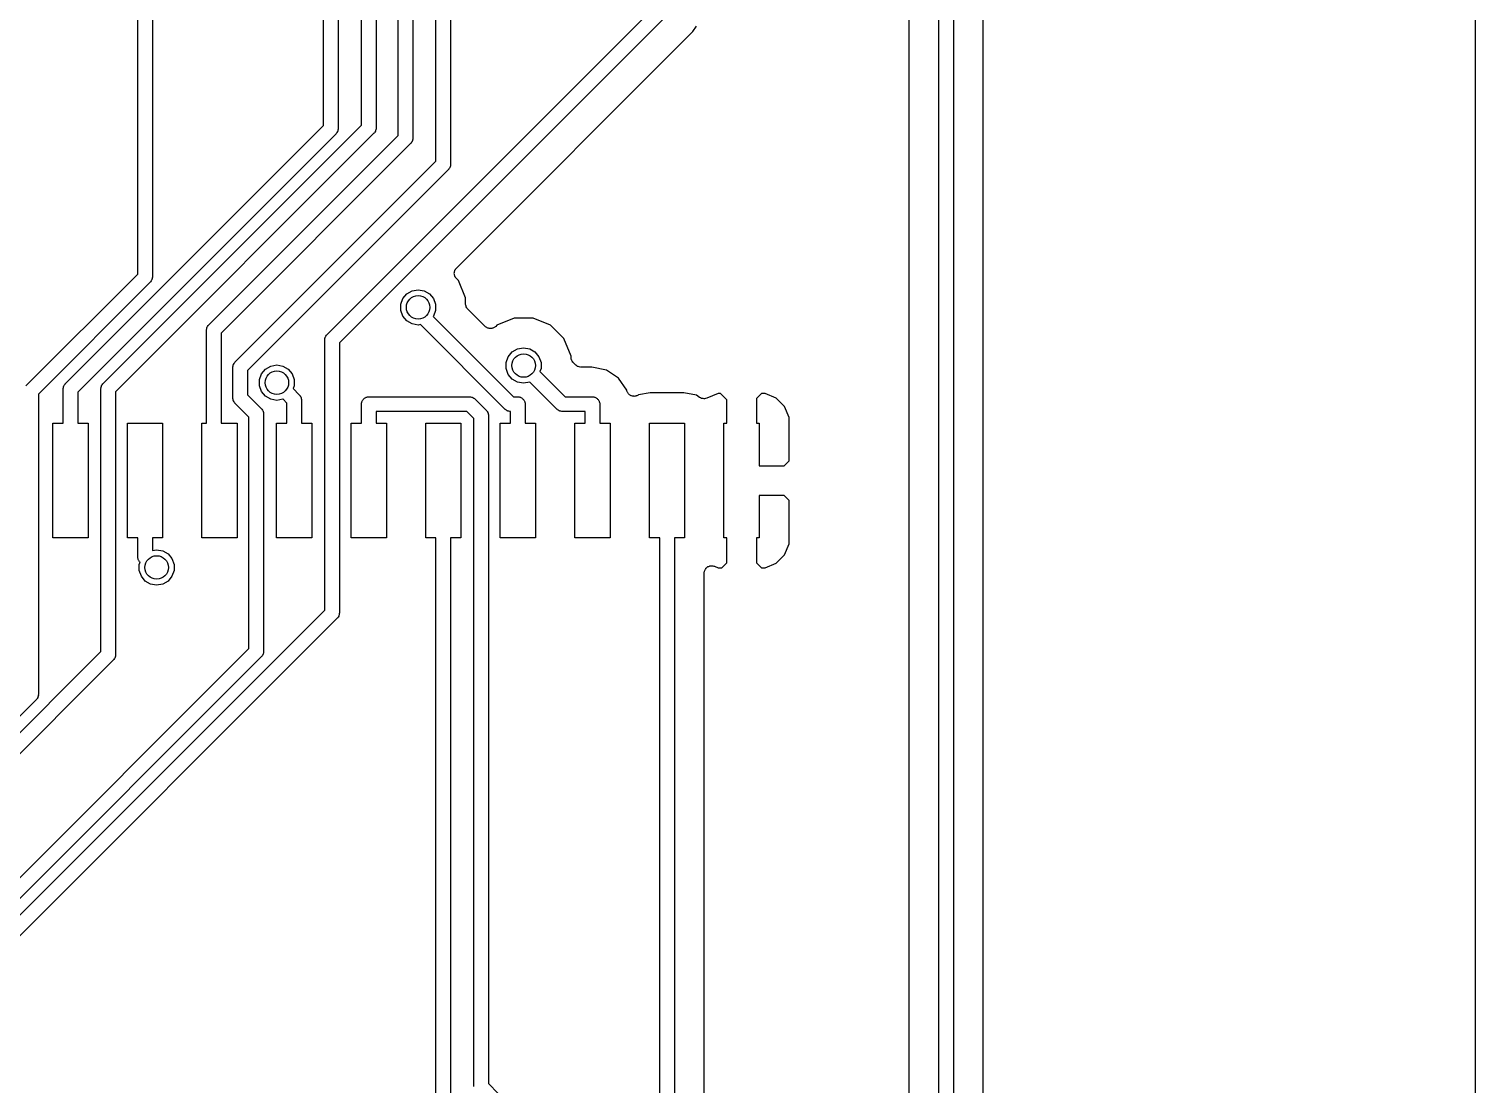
# Model space of a CAD drawing. Extents: x 116.4 to 213.4, y -134.3 to -53.5.
# Drawn here: x 188.78 to 213.41, y -89.14 to -71.18 of the extents above; entities that cross this region are included whole.
import ezdxf

# ---------------------------------------------------------------- set-up
doc = ezdxf.new("R2010")
doc.units = 0
doc.header["$MEASUREMENT"] = 0
doc.layers.add('BLACK', color=7, linetype='CONTINUOUS')

msp = doc.modelspace()

# ---------------------------------------------------------------- linework, layer by layer
at = {"layer": 'Black'}
for p, q in [((204.272, -109.334), (204.272, -57.7108)), ((204.522, -57.7626), (204.522, -109.386)), ((195.064, -72.9911), (195.064, -61.9625)), ((195.314, -61.9107), (195.314, -73.0429)), ((193.794, -72.823), (193.794, -65.6695)), ((203.764, -66.5438), (203.764, -109.071)), ((213.405, -67.3102), (213.405, -127.415)), ((205.03, -109.373), (205.03, -67.8714)), ((194.044, -68.0103), (194.044, -72.8748)), ((194.439, -72.8153), (194.439, -70.443)), ((194.689, -70.443), (194.689, -72.8671)), ((195.709, -73.4306), (195.709, -70.443)), ((195.959, -70.443), (195.959, -73.4824)), ((190.629, -75.3515), (190.629, -70.7683)), ((190.879, -70.7683), (190.879, -75.4033)), ((193.85, -76.3852), (199.519, -70.7165)), ((199.732, -70.8567), (194.064, -76.5254)), ((200.083, -71.2247), (200.144, -71.1325)), ((196.058, -75.2493), (200.083, -71.2247)), ((189.396, -77.2218), (193.794, -72.823)), ((190.04, -77.2141), (194.439, -72.8153)), ((194.044, -72.8857), (194.04, -72.9015)), ((194.044, -72.8748), (194.043, -72.8802)), ((194.043, -72.8802), (194.044, -72.8857)), ((194.684, -72.8938), (194.681, -72.9099)), ((194.689, -72.878), (194.684, -72.8938)), ((194.689, -72.8671), (194.688, -72.8725)), ((194.688, -72.8725), (194.689, -72.878)), ((194.008, -72.9632), (189.609, -77.362)), ((194.652, -72.9555), (190.254, -77.3543)), ((191.836, -76.2199), (195.064, -72.9911)), ((195.278, -73.1313), (192.049, -76.3601)), ((194.011, -72.9587), (194.008, -72.9632)), ((194.015, -72.9551), (194.011, -72.9587)), ((194.023, -72.941), (194.015, -72.9551)), ((194.033, -72.9276), (194.023, -72.941)), ((194.034, -72.9223), (194.033, -72.9276)), ((194.037, -72.9176), (194.034, -72.9223)), ((194.04, -72.9015), (194.037, -72.9176)), ((194.656, -72.951), (194.652, -72.9555)), ((194.66, -72.9474), (194.656, -72.951)), ((194.668, -72.9333), (194.66, -72.9474)), ((194.677, -72.9199), (194.668, -72.9333)), ((194.679, -72.9146), (194.677, -72.9199)), ((194.681, -72.9099), (194.679, -72.9146)), ((195.281, -73.1268), (195.278, -73.1313)), ((195.285, -73.1232), (195.281, -73.1268)), ((195.293, -73.1091), (195.285, -73.1232)), ((195.303, -73.0957), (195.293, -73.1091)), ((195.304, -73.0904), (195.303, -73.0957)), ((195.307, -73.0857), (195.304, -73.0904)), ((195.31, -73.0696), (195.307, -73.0857)), ((195.314, -73.0538), (195.31, -73.0696)), ((195.314, -73.0429), (195.313, -73.0483)), ((195.313, -73.0483), (195.314, -73.0538)), ((192.286, -76.8537), (195.709, -73.4306)), ((195.922, -73.5708), (192.499, -76.9939)), ((195.926, -73.5663), (195.922, -73.5708)), ((195.93, -73.5627), (195.926, -73.5663)), ((195.938, -73.5486), (195.93, -73.5627)), ((195.947, -73.5352), (195.938, -73.5486)), ((195.949, -73.5299), (195.947, -73.5352)), ((195.951, -73.5252), (195.949, -73.5299)), ((195.954, -73.5091), (195.951, -73.5252)), ((195.959, -73.4933), (195.954, -73.5091)), ((195.959, -73.4824), (195.958, -73.4878)), ((195.958, -73.4878), (195.959, -73.4933)), ((188.725, -77.2559), (190.629, -75.3515)), ((196.021, -75.3281), (196.024, -75.3173)), ((196.022, -75.3391), (196.021, -75.3281)), ((196.021, -75.3501), (196.022, -75.3391)), ((196.024, -75.3609), (196.021, -75.3501)), ((196.024, -75.3173), (196.025, -75.3062)), ((196.025, -75.372), (196.024, -75.3609)), ((196.025, -75.3062), (196.03, -75.2961)), ((196.03, -75.2961), (196.033, -75.2855)), ((196.033, -75.2855), (196.039, -75.2763)), ((196.039, -75.2763), (196.044, -75.2662)), ((196.044, -75.2662), (196.052, -75.2584)), ((196.052, -75.2584), (196.058, -75.2493)), ((190.842, -75.4917), (188.938, -77.3961)), ((190.846, -75.4872), (190.842, -75.4917)), ((190.85, -75.4836), (190.846, -75.4872)), ((190.858, -75.4695), (190.85, -75.4836)), ((190.867, -75.4561), (190.858, -75.4695)), ((190.869, -75.4508), (190.867, -75.4561)), ((190.871, -75.4461), (190.869, -75.4508)), ((190.874, -75.43), (190.871, -75.4461)), ((190.879, -75.4142), (190.874, -75.43)), ((190.879, -75.4033), (190.878, -75.4087)), ((190.878, -75.4087), (190.879, -75.4142)), ((196.03, -75.382), (196.025, -75.372)), ((196.033, -75.3927), (196.03, -75.382)), ((196.039, -75.4019), (196.033, -75.3927)), ((196.044, -75.412), (196.039, -75.4019)), ((196.052, -75.4198), (196.044, -75.412)), ((196.058, -75.4289), (196.052, -75.4198)), ((196.091, -75.4616), (196.058, -75.4289)), ((196.214, -75.7587), (196.091, -75.4616)), ((195.109, -75.8664), (195.145, -75.7681)), ((195.145, -75.7681), (195.212, -75.688)), ((195.212, -75.688), (195.302, -75.6357)), ((195.302, -75.6357), (195.405, -75.6176)), ((195.405, -75.6176), (195.508, -75.6357)), ((195.508, -75.6357), (195.599, -75.688)), ((195.599, -75.688), (195.666, -75.7681)), ((195.666, -75.7681), (195.702, -75.8664)), ((196.213, -75.857), (196.214, -75.7587)), ((195.109, -75.971), (195.109, -75.8664)), ((195.145, -76.0693), (195.109, -75.971)), ((195.212, -76.1494), (195.145, -76.0693)), ((195.666, -76.0693), (195.661, -76.0756)), ((195.661, -76.0756), (197.028, -77.4427)), ((195.702, -75.971), (195.666, -76.0693)), ((195.702, -75.8664), (195.702, -75.971)), ((196.214, -75.8626), (196.213, -75.857)), ((196.214, -75.8682), (196.214, -75.8626)), ((196.218, -75.8842), (196.214, -75.8682)), ((196.221, -75.9005), (196.218, -75.8842)), ((196.224, -75.9054), (196.221, -75.9005)), ((196.225, -75.9108), (196.224, -75.9054)), ((196.235, -75.9244), (196.225, -75.9108)), ((196.243, -75.9387), (196.235, -75.9244)), ((196.247, -75.9423), (196.243, -75.9387)), ((196.251, -75.947), (196.247, -75.9423)), ((196.546, -76.2423), (196.251, -75.947)), ((191.799, -76.2974), (191.804, -76.2816)), ((191.8, -76.3029), (191.799, -76.2974)), ((191.799, -76.3083), (191.8, -76.3029)), ((191.799, -77.893), (191.799, -76.3083)), ((191.804, -76.2816), (191.807, -76.2655)), ((191.807, -76.2655), (191.809, -76.2608)), ((191.809, -76.2608), (191.811, -76.2555)), ((191.811, -76.2555), (191.82, -76.2421)), ((191.82, -76.2421), (191.828, -76.228)), ((191.828, -76.228), (191.832, -76.2244)), ((191.832, -76.2244), (191.836, -76.2199)), ((195.302, -76.2017), (195.212, -76.1494)), ((195.405, -76.2198), (195.302, -76.2017)), ((195.445, -76.2129), (195.405, -76.2198)), ((196.888, -77.6561), (195.445, -76.2129)), ((196.555, -76.2486), (196.546, -76.2423)), ((196.563, -76.2565), (196.555, -76.2486)), ((196.573, -76.2612), (196.563, -76.2565)), ((196.582, -76.2676), (196.573, -76.2612)), ((196.593, -76.2705), (196.582, -76.2676)), ((196.603, -76.2751), (196.593, -76.2705)), ((196.614, -76.2761), (196.603, -76.2751)), ((196.625, -76.279), (196.614, -76.2761)), ((196.636, -76.278), (196.625, -76.279)), ((196.647, -76.279), (196.636, -76.278)), ((196.658, -76.2761), (196.647, -76.279)), ((196.669, -76.2752), (196.658, -76.2761)), ((196.679, -76.2705), (196.669, -76.2752)), ((196.689, -76.2676), (196.679, -76.2705)), ((196.699, -76.2612), (196.689, -76.2676)), ((196.709, -76.2565), (196.699, -76.2612)), ((196.716, -76.2487), (196.709, -76.2565)), ((196.726, -76.2424), (196.716, -76.2487)), ((196.745, -76.2234), (196.726, -76.2424)), ((197.042, -76.1007), (196.745, -76.2234)), ((197.363, -76.1009), (197.042, -76.1007)), ((197.66, -76.2242), (197.363, -76.1009)), ((197.887, -76.4517), (197.66, -76.2242)), ((192.049, -76.3601), (192.049, -77.893)), ((193.814, -76.4627), (193.818, -76.4469)), ((193.815, -76.4682), (193.814, -76.4627)), ((193.814, -76.4736), (193.815, -76.4682)), ((193.814, -81.0724), (193.814, -76.4736)), ((193.818, -76.4469), (193.821, -76.4308)), ((193.821, -76.4308), (193.824, -76.4261)), ((193.824, -76.4261), (193.825, -76.4208)), ((193.825, -76.4208), (193.835, -76.4074)), ((193.835, -76.4074), (193.843, -76.3933)), ((193.843, -76.3933), (193.847, -76.3897)), ((193.847, -76.3897), (193.85, -76.3852)), ((194.064, -76.5254), (194.064, -81.1242)), ((198.01, -76.7488), (197.887, -76.4517)), ((196.905, -76.8565), (196.941, -76.7582)), ((196.941, -76.7582), (197.008, -76.6781)), ((197.008, -76.6781), (197.099, -76.6258)), ((197.099, -76.6258), (197.202, -76.6077)), ((197.202, -76.6077), (197.305, -76.6258)), ((197.305, -76.6258), (197.395, -76.6781)), ((197.395, -76.6781), (197.462, -76.7582)), ((197.462, -76.7582), (197.498, -76.8565)), ((198.01, -76.769), (198.01, -76.7488)), ((198.011, -76.7746), (198.01, -76.769)), ((198.01, -76.7802), (198.011, -76.7746)), ((198.014, -76.7962), (198.01, -76.7802)), ((198.017, -76.8125), (198.014, -76.7962)), ((198.02, -76.8173), (198.017, -76.8125)), ((198.022, -76.8228), (198.02, -76.8173)), ((198.031, -76.8363), (198.022, -76.8228)), ((198.039, -76.8507), (198.031, -76.8363)), ((192.249, -76.9421), (192.25, -76.9367)), ((192.249, -77.4601), (192.249, -76.9421)), ((192.25, -76.9312), (192.254, -76.9154)), ((192.25, -76.9367), (192.25, -76.9312)), ((192.254, -76.9154), (192.257, -76.8993)), ((192.257, -76.8993), (192.26, -76.8946)), ((192.26, -76.8946), (192.261, -76.8893)), ((192.261, -76.8893), (192.27, -76.8759)), ((192.27, -76.8759), (192.279, -76.8618)), ((192.279, -76.8618), (192.283, -76.8582)), ((192.283, -76.8582), (192.286, -76.8537)), ((192.499, -76.9939), (192.499, -77.4083)), ((192.703, -77.1488), (192.739, -77.0505)), ((192.739, -77.0505), (192.806, -76.9704)), ((192.806, -76.9704), (192.897, -76.9181)), ((192.897, -76.9181), (193, -76.9)), ((193, -76.9), (193.103, -76.9181)), ((193.103, -76.9181), (193.193, -76.9704)), ((193.193, -76.9704), (193.26, -77.0505)), ((193.26, -77.0505), (193.296, -77.1488)), ((196.905, -76.9611), (196.905, -76.8565)), ((196.941, -77.0594), (196.905, -76.9611)), ((197.008, -77.1395), (196.941, -77.0594)), ((197.498, -76.9611), (197.48, -77.0106)), ((197.48, -77.0106), (197.912, -77.4427)), ((197.498, -76.8565), (197.498, -76.9611)), ((198.044, -76.8543), (198.039, -76.8507)), ((198.047, -76.8589), (198.044, -76.8543)), ((198.085, -76.8975), (198.047, -76.8589)), ((198.09, -76.9007), (198.085, -76.8975)), ((198.094, -76.905), (198.09, -76.9007)), ((198.108, -76.9133), (198.094, -76.905)), ((198.122, -76.9228), (198.108, -76.9133)), ((198.127, -76.9242), (198.122, -76.9228)), ((198.132, -76.927), (198.127, -76.9242)), ((198.148, -76.9299), (198.132, -76.927)), ((198.164, -76.9342), (198.148, -76.9299)), ((198.17, -76.9337), (198.164, -76.9342)), ((198.175, -76.9347), (198.17, -76.9337)), ((198.361, -76.9347), (198.175, -76.9347)), ((198.615, -76.9852), (198.361, -76.9347)), ((198.82, -77.1219), (198.615, -76.9852)), ((189.359, -77.2993), (189.364, -77.2835)), ((189.36, -77.3048), (189.359, -77.2993)), ((189.359, -77.3102), (189.36, -77.3048)), ((189.359, -77.5677), (189.359, -77.3102)), ((189.364, -77.2835), (189.367, -77.2674)), ((189.367, -77.2674), (189.369, -77.2627)), ((189.369, -77.2627), (189.371, -77.2574)), ((189.371, -77.2574), (189.38, -77.244)), ((189.38, -77.244), (189.388, -77.2299)), ((189.388, -77.2299), (189.392, -77.2263)), ((189.392, -77.2263), (189.396, -77.2218)), ((190.004, -77.2916), (190.008, -77.2758)), ((190.005, -77.2971), (190.004, -77.2916)), ((190.004, -77.3025), (190.005, -77.2971)), ((190.004, -81.7798), (190.004, -77.3025)), ((190.008, -77.2758), (190.011, -77.2597)), ((190.011, -77.2597), (190.014, -77.255)), ((190.014, -77.255), (190.015, -77.2497)), ((190.015, -77.2497), (190.025, -77.2363)), ((190.025, -77.2363), (190.033, -77.2222)), ((190.033, -77.2222), (190.037, -77.2186)), ((190.037, -77.2186), (190.04, -77.2141)), ((192.703, -77.2534), (192.703, -77.1488)), ((192.739, -77.3517), (192.703, -77.2534)), ((193.296, -77.2534), (193.278, -77.3029)), ((193.278, -77.3029), (193.382, -77.4071)), ((193.296, -77.1488), (193.296, -77.2534)), ((197.099, -77.1918), (197.008, -77.1395)), ((197.202, -77.2099), (197.099, -77.1918)), ((197.305, -77.1918), (197.202, -77.2099)), ((197.307, -77.1906), (197.305, -77.1918)), ((197.772, -77.6561), (197.307, -77.1906)), ((198.957, -77.3264), (198.82, -77.1219)), ((198.958, -77.3317), (198.957, -77.3264)), ((198.962, -77.3436), (198.958, -77.3317)), ((188.938, -77.3961), (188.938, -82.5103)), ((189.359, -77.893), (189.359, -77.5677)), ((189.609, -77.362), (189.609, -77.5677)), ((189.609, -77.5677), (189.609, -77.893)), ((190.254, -77.3543), (190.254, -81.8316)), ((192.25, -77.4655), (192.249, -77.4601)), ((192.25, -77.471), (192.25, -77.4655)), ((192.254, -77.4868), (192.25, -77.471)), ((192.257, -77.5029), (192.254, -77.4868)), ((192.26, -77.5076), (192.257, -77.5029)), ((192.261, -77.5129), (192.26, -77.5076)), ((192.27, -77.5263), (192.261, -77.5129)), ((192.279, -77.5404), (192.27, -77.5263)), ((192.283, -77.544), (192.279, -77.5404)), ((192.286, -77.5485), (192.283, -77.544)), ((192.524, -77.7869), (192.286, -77.5485)), ((192.499, -77.4083), (192.738, -77.6467)), ((192.806, -77.4318), (192.739, -77.3517)), ((192.897, -77.4841), (192.806, -77.4318)), ((193, -77.5022), (192.897, -77.4841)), ((193.103, -77.4841), (193, -77.5022)), ((193.105, -77.4829), (193.103, -77.4841)), ((193.169, -77.5473), (193.105, -77.4829)), ((193.169, -77.893), (193.169, -77.5473)), ((193.382, -77.4071), (193.386, -77.4116)), ((193.386, -77.4116), (193.39, -77.4152)), ((193.39, -77.4152), (193.398, -77.4293)), ((193.398, -77.4293), (193.407, -77.4427)), ((193.407, -77.4427), (193.409, -77.448)), ((193.409, -77.448), (193.411, -77.4527)), ((193.411, -77.4527), (193.414, -77.4688)), ((193.414, -77.4688), (193.419, -77.4846)), ((193.419, -77.4846), (193.418, -77.4901)), ((193.418, -77.4901), (193.419, -77.4955)), ((193.419, -77.4955), (193.419, -77.893)), ((194.439, -77.5677), (194.441, -77.5569)), ((194.439, -77.893), (194.439, -77.5677)), ((194.441, -77.546), (194.445, -77.5357)), ((194.441, -77.5569), (194.441, -77.546)), ((194.445, -77.5357), (194.447, -77.5249)), ((194.447, -77.5249), (194.452, -77.5155)), ((194.452, -77.5155), (194.456, -77.5052)), ((194.456, -77.5052), (194.463, -77.4968)), ((194.463, -77.4968), (194.468, -77.4874)), ((194.468, -77.4874), (194.477, -77.4803)), ((194.477, -77.4803), (194.484, -77.4719)), ((194.484, -77.4719), (194.493, -77.4665)), ((194.493, -77.4665), (194.501, -77.4594)), ((194.501, -77.4594), (194.512, -77.4557)), ((194.512, -77.4557), (194.521, -77.4502)), ((194.521, -77.4502), (194.532, -77.4483)), ((194.532, -77.4483), (194.542, -77.4446)), ((194.542, -77.4446), (194.553, -77.4446)), ((194.553, -77.4446), (194.564, -77.4427)), ((194.564, -77.4427), (196.286, -77.4427)), ((196.286, -77.4427), (196.291, -77.4437)), ((196.291, -77.4437), (196.297, -77.4432)), ((196.297, -77.4432), (196.312, -77.4474)), ((196.312, -77.4474), (196.329, -77.4502)), ((196.329, -77.4502), (196.333, -77.453)), ((196.333, -77.453), (196.339, -77.4544)), ((196.339, -77.4544), (196.352, -77.4638)), ((196.352, -77.4638), (196.366, -77.4719)), ((196.366, -77.4719), (196.37, -77.4762)), ((196.37, -77.4762), (196.374, -77.4793)), ((196.374, -77.4793), (196.567, -77.6721)), ((197.028, -77.4427), (197.104, -77.4427)), ((197.104, -77.4427), (197.115, -77.4446)), ((197.115, -77.4446), (197.126, -77.4446)), ((197.126, -77.4446), (197.136, -77.4483)), ((197.136, -77.4483), (197.147, -77.4502)), ((197.147, -77.4502), (197.156, -77.4557)), ((197.156, -77.4557), (197.166, -77.4594)), ((197.166, -77.4594), (197.175, -77.4665)), ((197.175, -77.4665), (197.184, -77.4719)), ((197.184, -77.4719), (197.191, -77.4803)), ((197.191, -77.4803), (197.2, -77.4874)), ((197.2, -77.4874), (197.205, -77.4968)), ((197.205, -77.4968), (197.212, -77.5052)), ((197.212, -77.5052), (197.216, -77.5155)), ((197.216, -77.5155), (197.221, -77.5249)), ((197.221, -77.5249), (197.223, -77.5357)), ((197.223, -77.5357), (197.227, -77.546)), ((197.227, -77.546), (197.227, -77.5569)), ((197.227, -77.5569), (197.229, -77.5677)), ((197.229, -77.5677), (197.229, -77.893)), ((197.912, -77.4427), (198.374, -77.4427)), ((198.374, -77.4427), (198.385, -77.4446)), ((198.385, -77.4446), (198.396, -77.4446)), ((198.396, -77.4446), (198.406, -77.4483)), ((198.406, -77.4483), (198.417, -77.4502)), ((198.417, -77.4502), (198.426, -77.4557)), ((198.426, -77.4557), (198.436, -77.4594)), ((198.436, -77.4594), (198.445, -77.4665)), ((198.445, -77.4665), (198.454, -77.4719)), ((198.454, -77.4719), (198.461, -77.4803)), ((198.461, -77.4803), (198.47, -77.4874)), ((198.47, -77.4874), (198.475, -77.4968)), ((198.475, -77.4968), (198.482, -77.5052)), ((198.482, -77.5052), (198.486, -77.5155)), ((198.486, -77.5155), (198.491, -77.5249)), ((198.491, -77.5249), (198.493, -77.5357)), ((198.493, -77.5357), (198.497, -77.546)), ((198.497, -77.546), (198.497, -77.5569)), ((198.497, -77.5569), (198.499, -77.5677)), ((198.499, -77.5677), (198.499, -77.893)), ((198.965, -77.3561), (198.962, -77.3436)), ((198.97, -77.364), (198.965, -77.3561)), ((198.974, -77.3728), (198.97, -77.364)), ((198.982, -77.3824), (198.974, -77.3728)), ((198.989, -77.3932), (198.982, -77.3824)), ((198.996, -77.3989), (198.989, -77.3932)), ((199.003, -77.406), (198.996, -77.3989)), ((199.014, -77.4121), (199.003, -77.406)), ((199.024, -77.4198), (199.014, -77.4121)), ((199.033, -77.4226), (199.024, -77.4198)), ((199.041, -77.4272), (199.033, -77.4226)), ((199.054, -77.4291), (199.041, -77.4272)), ((199.066, -77.4329), (199.054, -77.4291)), ((199.076, -77.4325), (199.066, -77.4329)), ((199.085, -77.4339), (199.076, -77.4325)), ((199.097, -77.4314), (199.085, -77.4339)), ((199.11, -77.4308), (199.097, -77.4314)), ((199.119, -77.4271), (199.11, -77.4308)), ((199.128, -77.4253), (199.119, -77.4271)), ((199.139, -77.4187), (199.128, -77.4253)), ((199.151, -77.4137), (199.139, -77.4187)), ((199.157, -77.4101), (199.151, -77.4137)), ((199.356, -77.3726), (199.157, -77.4101)), ((199.931, -77.3726), (199.356, -77.3726)), ((200.145, -77.4159), (199.931, -77.3726)), ((200.199, -77.4527), (200.145, -77.4159)), ((200.216, -77.4603), (200.199, -77.4527)), ((200.233, -77.4689), (200.216, -77.4603)), ((200.236, -77.4694), (200.233, -77.4689)), ((200.239, -77.4708), (200.236, -77.4694)), ((200.258, -77.4723), (200.239, -77.4708)), ((200.276, -77.4747), (200.258, -77.4723)), ((200.28, -77.4739), (200.276, -77.4747)), ((200.283, -77.4742), (200.28, -77.4739)), ((200.301, -77.4692), (200.283, -77.4742)), ((200.319, -77.4651), (200.301, -77.4692)), ((200.513, -77.385), (200.319, -77.4651)), ((200.555, -77.385), (200.513, -77.385)), ((200.66, -77.4905), (200.555, -77.385)), ((200.66, -77.893), (200.66, -77.4905)), ((201.252, -77.385), (201.168, -77.4694)), ((201.168, -77.4694), (201.168, -77.893)), ((201.315, -77.385), (201.252, -77.385)), ((201.502, -77.4623), (201.315, -77.385)), ((201.645, -77.6052), (201.502, -77.4623)), ((192.524, -81.7249), (192.524, -77.7869)), ((192.738, -77.6467), (192.741, -77.6512)), ((192.741, -77.6512), (192.745, -77.6548)), ((192.745, -77.6548), (192.753, -77.6689)), ((192.753, -77.6689), (192.763, -77.6823)), ((192.763, -77.6823), (192.764, -77.6876)), ((192.764, -77.6876), (192.767, -77.6923)), ((192.767, -77.6923), (192.77, -77.7084)), ((192.77, -77.7084), (192.774, -77.7242)), ((192.774, -77.7242), (192.773, -77.7297)), ((192.773, -77.7297), (192.774, -77.7351)), ((192.774, -77.7351), (192.774, -81.7767)), ((196.234, -77.6927), (194.689, -77.6927)), ((194.689, -77.6927), (194.689, -77.893)), ((196.354, -77.8123), (196.234, -77.6927)), ((196.354, -89.1846), (196.354, -77.8123)), ((196.567, -77.6721), (196.57, -77.6766)), ((196.57, -77.6766), (196.574, -77.6802)), ((196.574, -77.6802), (196.583, -77.6943)), ((196.583, -77.6943), (196.592, -77.7077)), ((196.592, -77.7077), (196.593, -77.713)), ((196.593, -77.713), (196.596, -77.7177)), ((196.596, -77.7177), (196.599, -77.7338)), ((196.599, -77.7338), (196.603, -77.7496)), ((196.603, -77.7496), (196.603, -77.7551)), ((196.603, -77.7551), (196.604, -77.7605)), ((196.604, -77.7605), (196.604, -89.1328)), ((196.892, -77.6592), (196.888, -77.6561)), ((196.896, -77.6635), (196.892, -77.6592)), ((196.91, -77.6716), (196.896, -77.6635)), ((196.923, -77.681), (196.91, -77.6716)), ((196.929, -77.6824), (196.923, -77.681)), ((196.933, -77.6852), (196.929, -77.6824)), ((196.95, -77.688), (196.933, -77.6852)), ((196.965, -77.6922), (196.95, -77.688)), ((196.971, -77.6917), (196.965, -77.6922)), ((196.976, -77.6927), (196.971, -77.6917)), ((196.979, -77.6927), (196.976, -77.6927)), ((196.979, -77.893), (196.979, -77.6927)), ((197.777, -77.6592), (197.772, -77.6561)), ((197.78, -77.6635), (197.777, -77.6592)), ((197.794, -77.6716), (197.78, -77.6635)), ((197.808, -77.681), (197.794, -77.6716)), ((197.813, -77.6824), (197.808, -77.681)), ((197.818, -77.6852), (197.813, -77.6824)), ((197.834, -77.688), (197.818, -77.6852)), ((197.85, -77.6922), (197.834, -77.688)), ((197.855, -77.6917), (197.85, -77.6922)), ((197.861, -77.6927), (197.855, -77.6917)), ((198.249, -77.6927), (197.861, -77.6927)), ((198.249, -77.893), (198.249, -77.6927)), ((201.722, -77.792), (201.645, -77.6052)), ((201.722, -78.5296), (201.722, -77.792)), ((189.184, -79.843), (189.184, -77.893)), ((189.184, -77.893), (189.359, -77.893)), ((189.609, -77.893), (189.784, -77.893)), ((189.784, -77.893), (189.784, -79.843)), ((190.454, -79.843), (190.454, -77.893)), ((190.454, -77.893), (191.054, -77.893)), ((191.054, -77.893), (191.054, -79.843)), ((191.724, -79.843), (191.724, -77.893)), ((191.724, -77.893), (191.799, -77.893)), ((192.049, -77.893), (192.324, -77.893)), ((192.324, -77.893), (192.324, -79.843)), ((192.994, -79.843), (192.994, -77.893)), ((192.994, -77.893), (193.169, -77.893)), ((193.419, -77.893), (193.594, -77.893)), ((193.594, -77.893), (193.594, -79.843)), ((194.264, -79.843), (194.264, -77.893)), ((194.264, -77.893), (194.439, -77.893)), ((194.689, -77.893), (194.864, -77.893)), ((194.864, -77.893), (194.864, -79.843)), ((195.534, -79.843), (195.534, -77.893)), ((195.534, -77.893), (196.134, -77.893)), ((196.134, -77.893), (196.134, -79.843)), ((196.804, -79.843), (196.804, -77.893)), ((196.804, -77.893), (196.979, -77.893)), ((197.229, -77.893), (197.404, -77.893)), ((197.404, -77.893), (197.404, -79.843)), ((198.074, -79.843), (198.074, -77.893)), ((198.074, -77.893), (198.249, -77.893)), ((198.499, -77.893), (198.674, -77.893)), ((198.674, -77.893), (198.674, -79.843)), ((199.344, -79.843), (199.344, -77.893)), ((199.344, -77.893), (199.944, -77.893)), ((199.944, -77.893), (199.944, -79.843)), ((200.614, -79.843), (200.614, -77.893)), ((200.614, -77.893), (200.66, -77.893)), ((201.168, -77.893), (201.214, -77.893)), ((201.214, -77.893), (201.214, -78.614)), ((201.638, -78.614), (201.722, -78.5296)), ((201.214, -78.614), (201.638, -78.614)), ((201.214, -79.122), (201.214, -79.843)), ((201.638, -79.122), (201.214, -79.122)), ((201.722, -79.2064), (201.638, -79.122)), ((201.722, -79.944), (201.722, -79.2064)), ((189.784, -79.843), (189.184, -79.843)), ((190.629, -79.843), (190.454, -79.843)), ((190.629, -80.1683), (190.629, -79.843)), ((191.054, -79.843), (190.879, -79.843)), ((190.879, -79.843), (190.879, -80.0591)), ((192.324, -79.843), (191.724, -79.843)), ((193.594, -79.843), (192.994, -79.843)), ((194.864, -79.843), (194.264, -79.843)), ((195.709, -79.843), (195.534, -79.843)), ((195.709, -93.7802), (195.709, -79.843)), ((196.134, -79.843), (195.959, -79.843)), ((195.959, -79.843), (195.959, -93.832)), ((197.404, -79.843), (196.804, -79.843)), ((198.674, -79.843), (198.074, -79.843)), ((199.519, -79.843), (199.344, -79.843)), ((199.519, -113.084), (199.519, -79.843)), ((199.944, -79.843), (199.769, -79.843)), ((199.769, -79.843), (199.769, -113.136)), ((200.66, -79.843), (200.614, -79.843)), ((200.66, -80.2666), (200.66, -79.843)), ((201.214, -79.843), (201.168, -79.843)), ((201.168, -79.843), (201.168, -80.2666)), ((201.645, -80.1308), (201.722, -79.944)), ((190.631, -80.1791), (190.629, -80.1683)), ((190.631, -80.19), (190.631, -80.1791)), ((190.635, -80.2003), (190.631, -80.19)), ((190.637, -80.2111), (190.635, -80.2003)), ((190.642, -80.2205), (190.637, -80.2111)), ((190.646, -80.2308), (190.642, -80.2205)), ((190.653, -80.2392), (190.646, -80.2308)), ((190.658, -80.2486), (190.653, -80.2392)), ((190.656, -80.295), (190.669, -80.2586)), ((190.667, -80.2557), (190.658, -80.2486)), ((190.669, -80.2586), (190.667, -80.2557)), ((190.879, -80.0591), (190.952, -80.0462)), ((190.952, -80.0462), (191.055, -80.0643)), ((191.055, -80.0643), (191.146, -80.1166)), ((191.146, -80.1166), (191.213, -80.1967)), ((191.213, -80.1967), (191.249, -80.295)), ((200.576, -80.351), (200.66, -80.2666)), ((201.168, -80.2666), (201.252, -80.351)), ((201.315, -80.351), (201.502, -80.2737)), ((201.502, -80.2737), (201.645, -80.1308)), ((190.656, -80.3996), (190.656, -80.295)), ((190.692, -80.4979), (190.656, -80.3996)), ((190.759, -80.578), (190.692, -80.4979)), ((191.213, -80.4979), (191.146, -80.578)), ((191.249, -80.3996), (191.213, -80.4979)), ((191.249, -80.295), (191.249, -80.3996)), ((200.277, -80.4433), (200.279, -80.4297)), ((200.277, -112.303), (200.277, -80.4433)), ((200.279, -80.4297), (200.28, -80.4158)), ((200.28, -80.4158), (200.283, -80.4081)), ((200.283, -80.4081), (200.285, -80.3999)), ((200.285, -80.3999), (200.292, -80.3879)), ((200.292, -80.3879), (200.297, -80.3751)), ((200.297, -80.3751), (200.303, -80.3689)), ((200.303, -80.3689), (200.307, -80.3617)), ((200.307, -80.3617), (200.317, -80.3528)), ((200.317, -80.3528), (200.327, -80.3426)), ((200.327, -80.3426), (200.334, -80.3387)), ((200.334, -80.3387), (200.34, -80.3333)), ((200.34, -80.3333), (200.354, -80.3286)), ((200.354, -80.3286), (200.366, -80.3222)), ((200.366, -80.3222), (200.374, -80.3211)), ((200.374, -80.3211), (200.382, -80.3183)), ((200.382, -80.3183), (200.396, -80.3183)), ((200.396, -80.3183), (200.41, -80.3165)), ((200.41, -80.3165), (200.418, -80.3183)), ((200.418, -80.3183), (200.426, -80.3183)), ((200.426, -80.3183), (200.439, -80.323)), ((200.439, -80.323), (200.453, -80.326)), ((200.453, -80.326), (200.513, -80.351)), ((200.513, -80.351), (200.576, -80.351)), ((201.252, -80.351), (201.315, -80.351)), ((190.849, -80.6303), (190.759, -80.578)), ((190.952, -80.6484), (190.849, -80.6303)), ((191.055, -80.6303), (190.952, -80.6484)), ((191.146, -80.578), (191.055, -80.6303)), ((185.692, -89.1945), (193.814, -81.0724)), ((194.027, -81.2126), (185.905, -89.3347)), ((194.03, -81.2081), (194.027, -81.2126)), ((194.034, -81.2045), (194.03, -81.2081)), ((194.043, -81.1904), (194.034, -81.2045)), ((194.052, -81.177), (194.043, -81.1904)), ((194.053, -81.1717), (194.052, -81.177)), ((194.056, -81.167), (194.053, -81.1717)), ((194.059, -81.1509), (194.056, -81.167)), ((194.063, -81.1351), (194.059, -81.1509)), ((194.064, -81.1242), (194.063, -81.1296)), ((194.063, -81.1296), (194.063, -81.1351)), ((184.949, -89.2998), (192.524, -81.7249)), ((182.456, -89.327), (190.004, -81.7798)), ((190.217, -81.92), (182.619, -89.5178)), ((192.738, -81.8651), (185.125, -89.4774)), ((190.22, -81.9155), (190.217, -81.92)), ((190.224, -81.9119), (190.22, -81.9155)), ((190.233, -81.8978), (190.224, -81.9119)), ((190.242, -81.8844), (190.233, -81.8978)), ((190.243, -81.8791), (190.242, -81.8844)), ((190.246, -81.8744), (190.243, -81.8791)), ((190.249, -81.8583), (190.246, -81.8744)), ((190.253, -81.8425), (190.249, -81.8583)), ((190.254, -81.8316), (190.253, -81.837)), ((190.253, -81.837), (190.253, -81.8425)), ((192.741, -81.8606), (192.738, -81.8651)), ((192.745, -81.857), (192.741, -81.8606)), ((192.753, -81.8429), (192.745, -81.857)), ((192.763, -81.8295), (192.753, -81.8429)), ((192.764, -81.8242), (192.763, -81.8295)), ((192.767, -81.8195), (192.764, -81.8242)), ((192.77, -81.8034), (192.767, -81.8195)), ((192.774, -81.7876), (192.77, -81.8034)), ((192.774, -81.7767), (192.773, -81.7821)), ((192.773, -81.7821), (192.774, -81.7876)), ((188.901, -82.5987), (188.042, -83.4577)), ((188.905, -82.5942), (188.901, -82.5987)), ((188.909, -82.5906), (188.905, -82.5942)), ((188.917, -82.5765), (188.909, -82.5906)), ((188.926, -82.5631), (188.917, -82.5765)), ((188.928, -82.5578), (188.926, -82.5631)), ((188.93, -82.5531), (188.928, -82.5578)), ((188.933, -82.537), (188.93, -82.5531)), ((188.938, -82.5212), (188.933, -82.537)), ((188.938, -82.5103), (188.937, -82.5157)), ((188.937, -82.5157), (188.938, -82.5212)), ((196.604, -89.1328), (196.771, -89.2998))]:
    msp.add_line(p, q, dxfattribs=at)
for centre in [(195.405, -75.9187), (197.202, -76.9088), (193, -77.2011), (190.952, -80.3473)]:
    msp.add_circle(centre, 0.2, dxfattribs=at)

doc.saveas('drawing.dxf')
